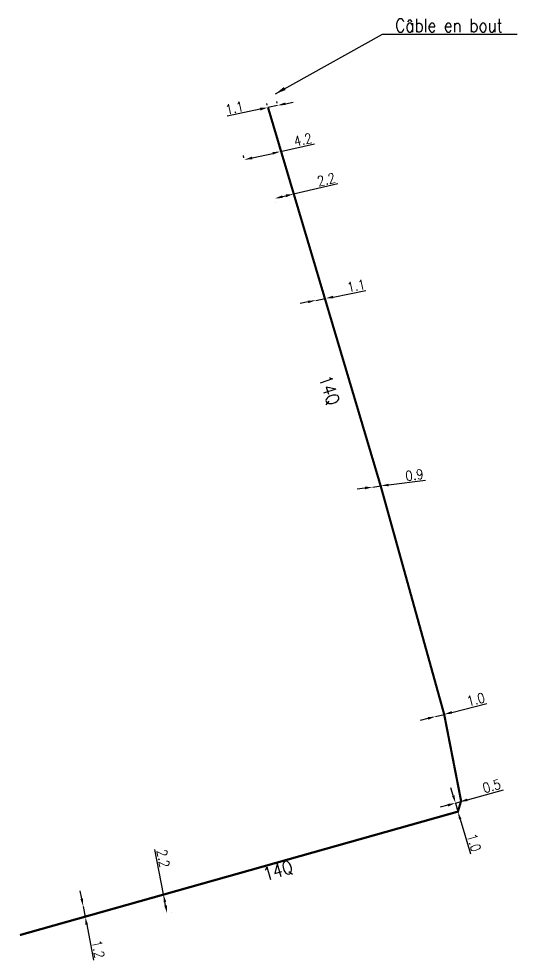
# Model space of a CAD drawing. Header units: millimetres. Extents: x 256000 to 256976, y 143332 to 144000.
# Drawn here: x 255999.7 to 256056.3, y 143332.2 to 143439.1 of the extents above; entities that cross this region are included whole.
import ezdxf
from ezdxf.enums import TextEntityAlignment as Align

# ---------------------------------------------------------------- set-up
doc = ezdxf.new("R2010")
doc.units = ezdxf.units.MM
doc.header["$PDMODE"] = 34
doc.linetypes.add('S_ST', pattern=[14, 8, -1.5, 0, -1.5, 0, -1.5, 0, -1.5])
doc.layers.get('DEFPOINTS').update_dxf_attribs({"linetype": 'CONTINUOUS'})
doc.layers.add('S_100', color=5, linetype='CONTINUOUS')
doc.styles.get("Standard").update_dxf_attribs({"font": 'romans.shx', "width": 0.85})
doc.dimstyles.get("Standard").update_dxf_attribs({"dimtxt": 1.5, "dimasz": 1.2, "dimexe": 0.625, "dimexo": 0.625, "dimgap": 0.25, "dimtad": 1, "dimdec": 1, "dimzin": 0, "dimdsep": 46, "dimtxsty": 'Standard', "dimcen": -0.5, "dimadec": 0, "dimazin": 0, "dimtfac": 1, "dimtdec": 1, "dimtmove": 0, "dimatfit": 3, "dimfxl": 1, "dimtolj": 1, "dimtzin": 0, "dimarcsym": 0})

# ---------------------------------------------------------------- blocks, each defined once
blk = doc.blocks.new('*D76')
at = {"layer": 'DEFPOINTS', "color": 0, "linetype": 'Continuous'}
for p in [(256027.98, 143429.06), (256028.02, 143428.85), (256029.13, 143429.09)]:
    blk.add_point(p, dxfattribs=at)
at = {"layer": 'S_100', "color": 0, "linetype": 'Continuous', "lineweight": -2}
for p, q in [((256027.92, 143429.31), (256027.88, 143429.52)), ((256029.04, 143429.55), (256028.99, 143429.76)), ((256029.97, 143429.49), (256030.85, 143429.67)), ((256027.1, 143428.87), (256023.38, 143428.07)), ((256029.09, 143429.3), (256027.98, 143429.06))]:
    blk.add_line(p, q, dxfattribs=at)
at = {"layer": 'S_100', "color": 0, "linetype": 'Continuous'}
for points in [[(256029.94, 143429.63), (256030, 143429.34), (256029.09, 143429.3)], [(256027.06, 143429.02), (256027.13, 143428.72), (256027.98, 143429.06)]]:
    blk.add_solid(points, dxfattribs=at)
at = {"layer": 'S_100', "color": 0, "linetype": 'Continuous', "insert": (256024.19, 143429.01), "char_height": 1.125, "attachment_point": 5, "rotation": 12.1035}
blk.add_mtext('\\A1;1.1', dxfattribs=at)
blk = doc.blocks.new('*D77')
at = {"layer": 'DEFPOINTS', "color": 0, "linetype": 'Continuous'}
for p in [(256029.41, 143424.05), (256029.46, 143423.81), (256025.36, 143422.89)]:
    blk.add_point(p, dxfattribs=at)
at = {"layer": 'S_100', "color": 0, "linetype": 'Continuous', "lineweight": -2}
for p, q in [((256029.36, 143424.27), (256029.31, 143424.51)), ((256029.41, 143424.05), (256033.29, 143424.92)), ((256025.26, 143423.34), (256025.21, 143423.59)), ((256026.19, 143423.33), (256028.53, 143423.85))]:
    blk.add_line(p, q, dxfattribs=at)
at = {"layer": 'S_100', "color": 0, "linetype": 'Continuous'}
for points in [[(256028.5, 143424), (256028.56, 143423.71), (256029.41, 143424.05)], [(256026.16, 143423.47), (256026.22, 143423.18), (256025.31, 143423.13)]]:
    blk.add_solid(points, dxfattribs=at)
at = {"layer": 'S_100', "color": 0, "linetype": 'Continuous', "insert": (256031.96, 143425.39), "char_height": 1.125, "attachment_point": 5, "rotation": 12.6809}
blk.add_mtext('\\A1;4.2', dxfattribs=at)
blk = doc.blocks.new('*D78')
at = {"layer": 'DEFPOINTS', "color": 0, "linetype": 'Continuous'}
for p in [(256028.76, 143418.72), (256030.9, 143419.23), (256030.9, 143419.23)]:
    blk.add_point(p, dxfattribs=at)
at = {"layer": 'S_100', "color": 0, "linetype": 'Continuous', "lineweight": -2}
for p, q in [((256030.9, 143419.23), (256035.94, 143420.42)), ((256029.64, 143418.93), (256030.03, 143419.02)), ((256031.01, 143418.77), (256031.01, 143418.77)), ((256028.87, 143418.26), (256028.87, 143418.26))]:
    blk.add_line(p, q, dxfattribs=at)
at = {"layer": 'S_100', "color": 0, "linetype": 'Continuous'}
for points in [[(256029.6, 143419.07), (256029.67, 143418.78), (256028.76, 143418.72)], [(256029.99, 143419.17), (256030.06, 143418.87), (256030.9, 143419.23)]]:
    blk.add_solid(points, dxfattribs=at)
at = {"layer": 'S_100', "color": 0, "linetype": 'Continuous', "insert": (256034.61, 143420.87), "char_height": 1.125, "attachment_point": 5, "rotation": 13.2872}
blk.add_mtext('\\A1;2.2', dxfattribs=at)
blk = doc.blocks.new('*D79')
at = {"layer": 'DEFPOINTS', "color": 0, "linetype": 'Continuous'}
for p in [(256033.42, 143407.14), (256034.5, 143407.35), (256034.5, 143407.35)]:
    blk.add_point(p, dxfattribs=at)
at = {"layer": 'S_100', "color": 0, "linetype": 'Continuous', "lineweight": -2}
for p, q in [((256035.38, 143407.52), (256039.11, 143408.26)), ((256032.54, 143406.96), (256031.65, 143406.79)), ((256033.33, 143407.6), (256033.33, 143407.6)), ((256033.42, 143407.14), (256034.5, 143407.35))]:
    blk.add_line(p, q, dxfattribs=at)
at = {"layer": 'S_100', "color": 0, "linetype": 'Continuous'}
for points in [[(256032.51, 143407.11), (256032.57, 143406.82), (256033.42, 143407.14)], [(256035.35, 143407.67), (256035.41, 143407.38), (256034.5, 143407.35)]]:
    blk.add_solid(points, dxfattribs=at)
at = {"layer": 'S_100', "color": 0, "linetype": 'Continuous', "insert": (256038, 143408.8), "char_height": 1.125, "attachment_point": 5, "rotation": 11.1397}
blk.add_mtext('\\A1;1.1', dxfattribs=at)
blk = doc.blocks.new('*D80')
at = {"layer": 'DEFPOINTS', "color": 0, "linetype": 'Continuous'}
for p in [(256039.9, 143385.93), (256040.79, 143386.05), (256040.79, 143386.05)]:
    blk.add_point(p, dxfattribs=at)
at = {"layer": 'S_100', "color": 0, "linetype": 'Continuous', "lineweight": -2}
for p, q in [((256041.69, 143386.16), (256045.87, 143386.71)), ((256039.01, 143385.81), (256038.12, 143385.7)), ((256039.9, 143385.93), (256040.79, 143386.05))]:
    blk.add_line(p, q, dxfattribs=at)
at = {"layer": 'S_100', "color": 0, "linetype": 'Continuous'}
for points in [[(256038.99, 143385.96), (256039.03, 143385.67), (256039.9, 143385.93)], [(256041.67, 143386.31), (256041.71, 143386.02), (256040.79, 143386.05)]]:
    blk.add_solid(points, dxfattribs=at)
at = {"layer": 'S_100', "color": 0, "linetype": 'Continuous', "insert": (256044.62, 143387.3), "char_height": 1.125, "attachment_point": 5, "rotation": 7.4511}
blk.add_mtext('\\A1;0.9', dxfattribs=at)
blk = doc.blocks.new('*D81')
at = {"layer": 'DEFPOINTS', "color": 0, "linetype": 'Continuous'}
for p in [(256047.03, 143359.85), (256048, 143360.09), (256048, 143360.09)]:
    blk.add_point(p, dxfattribs=at)
at = {"layer": 'S_100', "color": 0, "linetype": 'Continuous', "lineweight": -2}
for p, q in [((256048.87, 143360.32), (256052.86, 143361.33)), ((256047.03, 143359.85), (256048, 143360.09)), ((256046.16, 143359.63), (256045.28, 143359.41))]:
    blk.add_line(p, q, dxfattribs=at)
at = {"layer": 'S_100', "color": 0, "linetype": 'Continuous'}
for points in [[(256046.12, 143359.77), (256046.19, 143359.48), (256047.03, 143359.85)], [(256048.83, 143360.46), (256048.91, 143360.17), (256048, 143360.09)]]:
    blk.add_solid(points, dxfattribs=at)
at = {"layer": 'S_100', "color": 0, "linetype": 'Continuous', "insert": (256051.59, 143361.78), "char_height": 1.125, "attachment_point": 5, "rotation": 14.2335}
blk.add_mtext('\\A1;1.0', dxfattribs=at)
blk = doc.blocks.new('*D82')
at = {"layer": 'DEFPOINTS', "color": 0, "linetype": 'Continuous'}
for p in [(256049.28, 143350.01), (256049.76, 143350.14), (256049.76, 143350.14)]:
    blk.add_point(p, dxfattribs=at)
at = {"layer": 'S_100', "color": 0, "linetype": 'Continuous', "lineweight": -2}
for p, q in [((256050.63, 143350.38), (256054.74, 143351.53)), ((256048.41, 143349.77), (256047.54, 143349.53)), ((256049.28, 143350.01), (256049.76, 143350.14))]:
    blk.add_line(p, q, dxfattribs=at)
at = {"layer": 'S_100', "color": 0, "linetype": 'Continuous'}
for points in [[(256050.59, 143350.53), (256050.67, 143350.24), (256049.76, 143350.14)], [(256048.37, 143349.91), (256048.45, 143349.62), (256049.28, 143350.01)]]:
    blk.add_solid(points, dxfattribs=at)
at = {"layer": 'S_100', "color": 0, "linetype": 'Continuous', "insert": (256053.4, 143351.94), "char_height": 1.125, "attachment_point": 5, "rotation": 15.567}
blk.add_mtext('\\A1;0.5', dxfattribs=at)
blk = doc.blocks.new('*D83')
at = {"layer": 'DEFPOINTS', "color": 0, "linetype": 'Continuous'}
for p in [(256049.28, 143350.01), (256049.56, 143349.04), (256049.56, 143349.04)]:
    blk.add_point(p, dxfattribs=at)
at = {"layer": 'S_100', "color": 0, "linetype": 'Continuous', "lineweight": -2}
for p, q in [((256049.02, 143350.87), (256048.77, 143351.73)), ((256049.28, 143350.01), (256049.56, 143349.04)), ((256049.82, 143348.18), (256050.99, 143344.24))]:
    blk.add_line(p, q, dxfattribs=at)
at = {"layer": 'S_100', "color": 0, "linetype": 'Continuous'}
for points in [[(256049.17, 143350.91), (256048.88, 143350.83), (256049.28, 143350.01)], [(256049.96, 143348.22), (256049.68, 143348.14), (256049.56, 143349.04)]]:
    blk.add_solid(points, dxfattribs=at)
at = {"layer": 'S_100', "color": 0, "linetype": 'Continuous', "insert": (256051.39, 143345.52), "char_height": 1.125, "attachment_point": 5, "rotation": 286.5246}
blk.add_mtext('\\A1;1.0', dxfattribs=at)
blk = doc.blocks.new('*D84')
at = {"layer": 'DEFPOINTS', "color": 0, "linetype": 'Continuous'}
for p in [(256016.12, 143339.65), (256016.12, 143339.65), (256016.54, 143337.49)]:
    blk.add_point(p, dxfattribs=at)
at = {"layer": 'S_100', "color": 0, "linetype": 'Continuous', "lineweight": -2}
for p, q in [((256016.12, 143339.65), (256015.15, 143344.73)), ((256016.58, 143339.74), (256016.58, 143339.74)), ((256016.37, 143338.37), (256016.29, 143338.77)), ((256017, 143337.58), (256017, 143337.58))]:
    blk.add_line(p, q, dxfattribs=at)
at = {"layer": 'S_100', "color": 0, "linetype": 'Continuous'}
for points in [[(256016.44, 143338.79), (256016.15, 143338.74), (256016.12, 143339.65)], [(256016.52, 143338.4), (256016.22, 143338.34), (256016.54, 143337.49)]]:
    blk.add_solid(points, dxfattribs=at)
at = {"layer": 'S_100', "color": 0, "linetype": 'Continuous', "insert": (256016.11, 143343.71), "char_height": 1.125, "attachment_point": 5, "rotation": 280.8638}
blk.add_mtext('\\A1;2.2', dxfattribs=at)
blk = doc.blocks.new('*D85')
at = {"layer": 'DEFPOINTS', "color": 0, "linetype": 'Continuous'}
for p in [(256007.02, 143338.26), (256007.24, 143337.08), (256007.24, 143337.08)]:
    blk.add_point(p, dxfattribs=at)
at = {"layer": 'S_100', "color": 0, "linetype": 'Continuous', "lineweight": -2}
for p, q in [((256006.85, 143339.14), (256006.67, 143340.03)), ((256007.02, 143338.26), (256007.24, 143337.08)), ((256007.41, 143336.2), (256008.2, 143332.16))]:
    blk.add_line(p, q, dxfattribs=at)
at = {"layer": 'S_100', "color": 0, "linetype": 'Continuous'}
for points in [[(256006.99, 143339.17), (256006.7, 143339.11), (256007.02, 143338.26)], [(256007.56, 143336.23), (256007.27, 143336.17), (256007.24, 143337.08)]]:
    blk.add_solid(points, dxfattribs=at)
at = {"layer": 'S_100', "color": 0, "linetype": 'Continuous', "insert": (256008.72, 143333.4), "char_height": 1.125, "attachment_point": 5, "rotation": 280.9358}
blk.add_mtext('\\A1;1.2', dxfattribs=at)

msp = doc.modelspace()

# ---------------------------------------------------------------- linework, layer by layer
at = {"layer": 'S_100', "linetype": 'S_ST', "const_width": 0.25}
msp.add_lwpolyline([(256028, 143429.06), (256040.79, 143386.05), (256048, 143360.09), (256049.92, 143350.25), (256049.56, 143349.04), (255999.83, 143335.01)], dxfattribs=at)

# ---------------------------------------------------------------- texts
at = {"layer": 'S_100', "linetype": 'S_ST', "width": 0.85}
for rotation, p in [(288.2369, (256034.9, 143396.91)), (16.4264, (256029.15, 143342.29))]:
    msp.add_text('14Q', height=1.5, rotation=rotation, dxfattribs=at).set_placement(p, align=Align.MIDDLE)
at = {"layer": 'S_100', "linetype": 'S_ST', "insert": (256042.44, 143438.39), "char_height": 1.5, "attachment_point": 4}
msp.add_mtext('\\A1;Câble en bout', dxfattribs=at)

# ---------------------------------------------------------------- dimensions: what is measured, and where the dimension line sits
at = {"layer": 'S_100', "linetype": 'Continuous'}
for base, p1, p2, angle, picture, middle in [((256027.98, 143429.06), (256029.13, 143429.09), (256028.02, 143428.85), 192.1035, '*D76', (256024.35, 143428.28)), ((256029.41, 143424.05), (256025.36, 143422.89), (256029.46, 143423.81), 12.6809, '*D77', (256032.13, 143424.66)), ((256030.9, 143419.23), (256028.76, 143418.72), (256030.9, 143419.23), 13.2872, '*D78', (256034.78, 143420.14)), ((256034.5, 143407.35), (256033.42, 143407.14), (256034.5, 143407.35), 11.1397, '*D79', (256038.14, 143408.07)), ((256040.79, 143386.05), (256039.9, 143385.93), (256040.79, 143386.05), 7.4511, '*D80', (256044.72, 143386.56)), ((256048, 143360.09), (256047.03, 143359.85), (256048, 143360.09), 14.2335, '*D81', (256051.77, 143361.05)), ((256049.76, 143350.14), (256049.28, 143350.01), (256049.76, 143350.14), 15.567, '*D82', (256053.6, 143351.21)), ((256049.56, 143349.04), (256049.28, 143350.01), (256049.56, 143349.04), 286.5246, '*D83', (256050.67, 143345.31)), ((256016.12, 143339.65), (256016.54, 143337.49), (256016.12, 143339.65), 100.8638, '*D84', (256015.37, 143343.56)), ((256007.24, 143337.08), (256007.02, 143338.26), (256007.24, 143337.08), 280.9358, '*D85', (256007.98, 143333.26))]:
    dim = msp.add_linear_dim(base=base, p1=p1, p2=p2, angle=angle, dimstyle='Standard', override={"dimscale": 0.75}, dxfattribs=at)
    dim.commit()
    dim.dimension.update_dxf_attribs({"geometry": picture, "text_midpoint": middle, "dimtype": 161})

# ---------------------------------------------------------------- leaders
at = {"layer": 'S_100', "linetype": 'Continuous', "annotation_type": 0, "has_hookline": 1, "hookline_direction": 0, "text_width": 13.84}
msp.add_leader([(256028.85, 143430.63), (256040.99, 143437.39), (256042.19, 143437.39)], dimstyle='Standard', dxfattribs=at)

doc.saveas('drawing.dxf')
